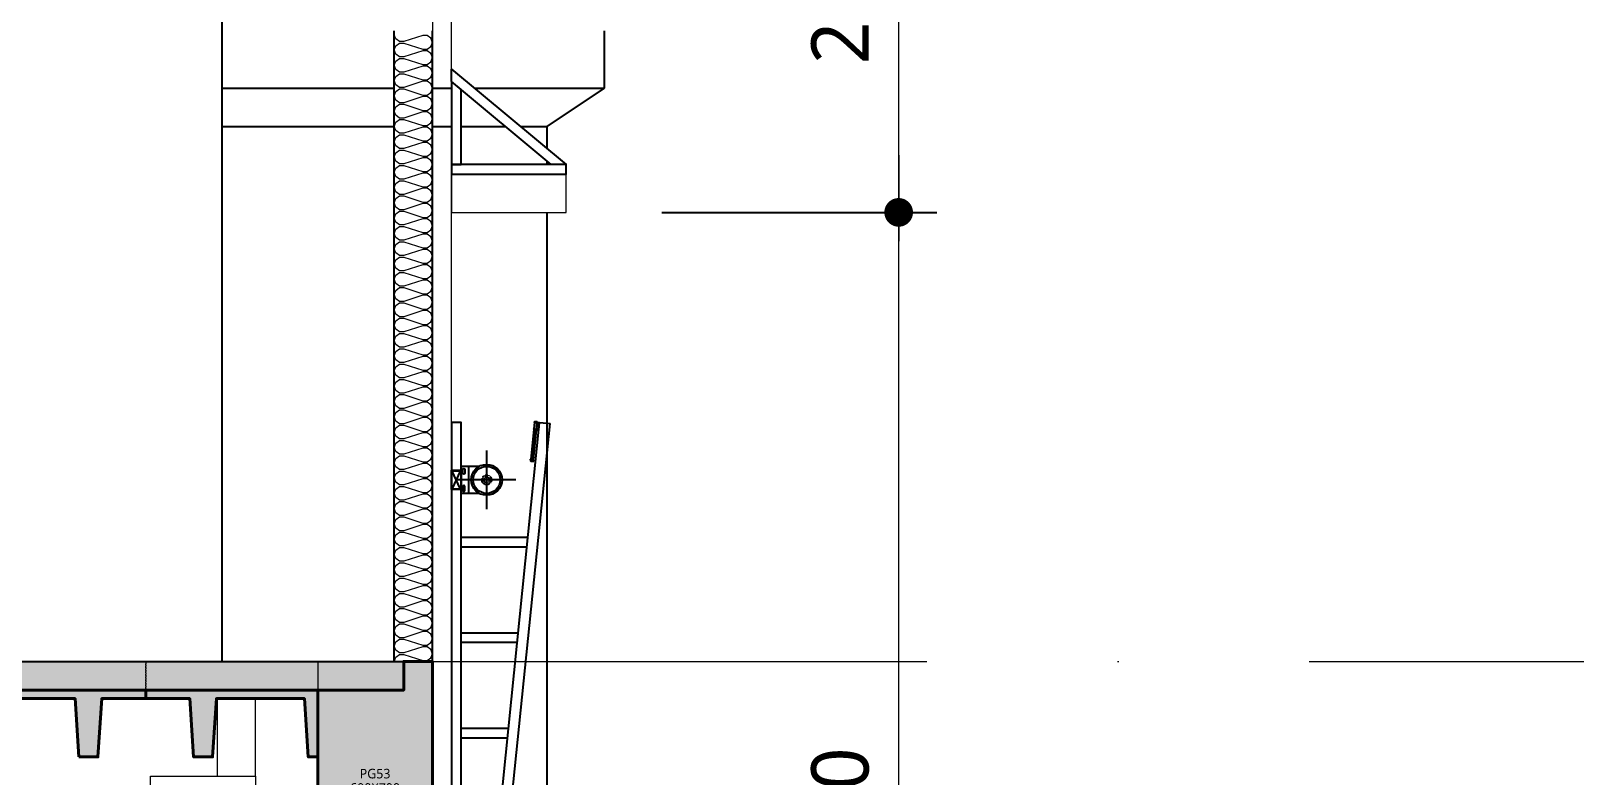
# Model space of a CAD drawing. Header units: millimetres. Extents: x 0 to 420000, y 0 to 297000.
# Drawn here: x 229511 to 237592, y 38099 to 42000 of the extents above; entities that cross this region are included whole.
import ezdxf
from ezdxf.enums import TextEntityAlignment as Align
from ezdxf.xclip import XClip

# ---------------------------------------------------------------- set-up
doc = ezdxf.new("R2010")
doc.units = ezdxf.units.MM
doc.header["$XCLIPFRAME"] = 0
doc.set_wipeout_variables(frame=1)
doc.linetypes.add('CEN', pattern=[62, 60, -1, 0, -1])
doc.linetypes.add('HID', pattern=[2, 1.1, -0.9])
doc.layers.get('Defpoints').update_dxf_attribs({"color": 140})
for name, color, linetype in [('[0]', 255, 'Continuous'), ('A-CONC-SOLD', 253, 'CEN'), ('오버헤드 FR', 1, 'Continuous')]:
    doc.layers.add(name, color=color, linetype=linetype)
for name, color, linetype, lineweight in [('A-AXIS-LINE', 1, 'CEN', 15), ('A-CONC-LIN1', 2, 'Continuous', 40), ('A-CONC-LIN2', 7, 'Continuous', 25), ('A-ELEV-LIN2', 7, 'Continuous', 25), ('A-SECT-LIN1', 4, 'Continuous', 25), ('A-SECT-LIN2', 6, 'Continuous', 20), ('A-WAXM-PANL', 6, 'Continuous', 20), ('A-XXXX-INSL2', 8, 'Continuous', 18), ('A-XXXX-STL', 3, 'Continuous', 25), ('A-XXXX-WAT1', 9, 'HID', 20), ('DJ', 7, 'Continuous', 5)]:
    doc.layers.add(name, color=color, linetype=linetype, lineweight=lineweight)
doc.layers.add('A-XXXX-NPLT', color=144, linetype='Continuous', lineweight=15, plot=False)
doc.styles.add('HY울릉도L', font='')
doc.styles.add('맑은고딕', font='')
doc.styles.get('HY울릉도L').set_extended_font_data('HYwulM')
doc.styles.get('맑은고딕').set_extended_font_data('Malgun Gothic')
doc.dimstyles.new('CDIM', dxfattribs={"dimtxt": 3, "dimasz": 1.5, "dimexe": 2, "dimexo": 1, "dimgap": 1, "dimtad": 1, "dimdec": 0, "dimrnd": 0.5, "dimzin": 0, "dimdsep": 32, "dimlunit": 6, "dimtxsty": 'HY울릉도L', "dimblk1": '_CIDOT', "dimblk2": '_CIDOT', "dimsah": 1, "dimcen": 5.5, "dimclrd": 2, "dimclre": 2, "dimclrt": 7, "dimadec": 0, "dimazin": 0, "dimtfac": 1, "dimtdec": 0, "dimtix": 1, "dimtmove": 2, "dimatfit": 1, "dimldrblk": '_CIDOT', "dimfxl": 1, "dimtolj": 1, "dimtzin": 0, "dimlwd": -1, "dimarcsym": 0})

# ---------------------------------------------------------------- blocks, each defined once
blk = doc.blocks.new('axis(211208)')
at = {"layer": 'A-AXIS-LINE', "ltscale": 1000}
blk.add_line((4631788.1, -426868.7), (4955413.1, -426868.7), dxfattribs=at)
blk = doc.blocks.new('PS51')
at = {"layer": 'A-CONC-SOLD'}
h = blk.add_hatch(color=256, dxfattribs=at)
h.dxf.hatch_style = 1
h.paths.add_polyline_path([(-1200, 150), (1200, 150), (1200, 0), (-1200, 0)])
h = blk.add_hatch(color=256, dxfattribs=at)
h.dxf.hatch_style = 1
h.paths.add_polyline_path([(1200, 0), (-1200, 0), (-1200, -45), (-970, -45), (-950, -350), (-850, -350), (-830, -45), (-370, -45), (-350, -350), (-250, -350), (-230, -45), (230, -45), (250, -350), (350, -350), (370, -45), (830, -45), (850, -350), (950, -350), (970, -45), (1200, -45)])
at = {"layer": 'A-CONC-LIN1', "color": 2}
blk.add_lwpolyline([(-850, -350), (-830, -45), (-370, -45), (-350, -350), (-250, -350), (-230, -45), (230, -45), (250, -350), (350, -350), (370, -45), (830, -45), (850, -350), (950, -350), (970, -45), (1200, -45), (1200, 0), (-1200, 0), (-1200, -45), (-970, -45), (-950, -350)], close=True, dxfattribs=at)
at = {"layer": 'A-CONC-LIN2'}
blk.add_line((1200, 150), (-1200, 150), dxfattribs=at)
at = {"layer": 'A-XXXX-WAT1'}
blk.add_lwpolyline([(-1200, 150), (1200, 150), (1200, 0), (-1200, 0)], close=True, dxfattribs=at)
at = {"layer": 'A-XXXX-NPLT', "style": '맑은고딕'}
blk.add_text('PS51', height=100, dxfattribs=at).set_placement((0, 75), align=Align.MIDDLE)
blk = doc.blocks.new('PG53')
at = {"layer": 'A-CONC-SOLD'}
h = blk.add_hatch(color=256, dxfattribs=at)
h.dxf.hatch_style = 1
h.paths.add_polyline_path([(300, 700), (-300, 700), (-300, 0), (300, 0)])
at = {"layer": 'A-CONC-LIN1', "color": 2}
blk.add_lwpolyline([(-300, 0), (300, 0), (300, 700), (150, 700), (150, 550), (-300, 550)], close=True, dxfattribs=at)
at = {"layer": 'A-CONC-LIN2'}
blk.add_line((-300, 700), (150, 700), dxfattribs=at)
at = {"layer": 'A-XXXX-NPLT'}
blk.add_lwpolyline([(-300, 0), (300, 0), (300, 700), (-300, 700)], close=True, dxfattribs=at)
at = {"layer": 'A-XXXX-NPLT', "style": '맑은고딕'}
for s, p in [('PG53', (0, 112.5)), ('600X700', (0, 37.5))]:
    blk.add_text(s, height=50, dxfattribs=at).set_placement(p, align=Align.MIDDLE)
blk = doc.blocks.new('STOPER')
h = blk.add_hatch()
h.set_pattern_fill('ANSI32', color=4, scale=30, style=0)
h.set_pattern_definition([(45, (-19512.494, -16373.529), (-7.9549513, 7.9549513), []), (45, (-19507.191, -16373.529), (-7.9549513, 7.9549513), [])])
h.paths.add_polyline_path([(-379, 60), (-379, 30), (0, 30), (0, 60)])
for p, q in [((-400, 58), (-400, 32)), ((-390, 68), (-379, 68)), ((-390, 22), (-379, 22)), ((-385, 68), (-385, 22)), ((-385, 60), (-385, 30)), ((-379, 68), (-379, 22)), ((-379, 60), (0, 60)), ((-379, 30), (0, 30)), ((0, 65), (0, 0)), ((0, 65), (5, 65)), ((0, 5), (90, 5)), ((5, 65), (5, 5)), ((5, 60), (85, 60)), ((5, 30), (85, 30)), ((85, 65), (85, 5)), ((85, 65), (90, 65)), ((90, 65), (90, 0)), ((90, 60), (100, 60)), ((90, 30), (100, 30)), ((100, 60), (100, 30)), ((0, 0), (90, 0))]:
    blk.add_line(p, q)
for centre, start, end in [((-390, 58), 90, 180), ((-390, 32), 180, 270)]:
    blk.add_arc(centre, 10, start, end)
blk = doc.blocks.new('OHD-2(단)2500')
for p, q in [((-4, 2746, -14.1), (-46, 2654, -14.1)), ((-4, 2654, -14.1), (-46, 2746, -14.1))]:
    blk.add_line(p, q)
at = {"color": 2, "elevation": -7}
blk.add_lwpolyline([(93.8, 2770), (39.9, 2770, 0.267949), (39.4, 2769.8, -0.57735), (38.6, 2769.8, 0.267949), (38.1, 2770), (5, 2770, 0.414214), (0, 2765), (0, 2635, 0.414214), (5, 2630), (38.1, 2630, 0.267949), (38.6, 2630.3, -0.57735), (39.4, 2630.3, 0.267949), (39.9, 2630), (93.8, 2630)], format="xyb", dxfattribs=at)
at = {"color": 2, "elevation": 7}
for points in [[(9, 2735), (9, 2755, -1), (19, 2755), (19, 2735, -1)], [(9, 2645, 1), (19, 2645), (19, 2665, 1), (9, 2665)]]:
    blk.add_lwpolyline(points, format="xyb", close=True, dxfattribs=at)
at = {"color": 2, "elevation": -7}
blk.add_lwpolyline([(39, 2770), (39, 2630)], dxfattribs=at)
for radius in [80.7, 70.7]:
    blk.add_circle((134, 2700, -7), radius)
at = {"color": 2, "linetype": 'HID', "ltscale": 0.1}
blk.add_circle((134, 2700, -7), 25, dxfattribs=at)
at = {"linetype": 'HID', "ltscale": 0.1}
blk.add_circle((134, 2700, -7), 15, dxfattribs=at)
at = {"layer": '[0]', "color": 4}
for p, q in [((106, 0), (411, 3000, -17.6)), ((160.7, -5.6), (465.7, 2994.4, -17.6)), ((411, 3000, -17.6), (465.7, 2994.4, -17.6)), ((0, 2400, -14.1), (350, 2400, -14.1)), ((0, 2350, -14.1), (344.9, 2350, -14.1)), ((0, 1900, -14.1), (299.2, 1900, -14.1)), ((0, 1850, -14.1), (294.1, 1850, -14.1)), ((0, 1400, -14.1), (248.3, 1400, -14.1)), ((0, 1350, -14.1), (243.3, 1350, -14.1))]:
    blk.add_line(p, q, dxfattribs=at)
at = {"layer": '오버헤드 FR'}
for points in [[(-50, 100), (0, 100), (0, 3000), (-50, 3000)], [(0, 2650), (-50, 2650), (-50, 2750), (0, 2750)]]:
    blk.add_lwpolyline(points, close=True, dxfattribs=at)
at = {"layer": '오버헤드 FR', "elevation": -7}
for points in [[(134, 2853.2), (134, 2546.8)], [(287.2, 2700), (-19.2, 2700)]]:
    blk.add_lwpolyline(points, dxfattribs=at)
at = {"layer": '오버헤드 FR'}
blk.add_lwpolyline([(-4, 2652), (-46, 2652, -0.414214), (-48, 2654), (-48, 2746, -0.414214), (-46, 2748), (-4, 2748, -0.414214), (-2, 2746), (-2, 2654, -0.414214)], format="xyb", close=True, dxfattribs=at)
at = {"color": 4, "xscale": 0.4199999959036868, "yscale": 0.4200000062584877, "zscale": 0.4199999959036868, "rotation": 84.19487505667935}
blk.add_blockref('STOPER', (407.2, 2962.4, -17.6), dxfattribs=at)
blk = doc.blocks.new('오버헤드도어(저온3)(211208)')
at = {"layer": 'A-WAXM-PANL'}
blk.add_lwpolyline([(600, 9200), (600, 2600), (700, 2600), (700, 9200)], dxfattribs=at)
blk.add_blockref('OHD-2(단)2500', (750, 2500))
blk = doc.blocks.new('냉동층(220321)')
at = {"layer": 'A-ELEV-LIN2'}
for p, q in [((4800823.8, -406868.7), (4800823.8, -403168.7)), ((4802823.8, -403868.7), (4802823.8, -403568.7)), ((4800823.8, -403868.7), (4801723.8, -403868.7)), ((4801923.8, -403868.7), (4802823.8, -403868.7)), ((4802523.8, -404068.7), (4802823.8, -403868.7)), ((4800823.8, -404068.7), (4801723.8, -404068.7)), ((4801923.8, -404068.7), (4802523.8, -404068.7)), ((4802523.8, -411118.7), (4802523.8, -404068.7))]:
    blk.add_line(p, q, dxfattribs=at)
at = {"layer": 'A-SECT-LIN1'}
for p, q in [((4801723.8, -406868.7), (4801723.8, -403568.7)), ((4801923.8, -406868.7), (4801923.8, -403568.7))]:
    blk.add_line(p, q, dxfattribs=at)
at = {"layer": 'A-SECT-LIN2'}
for points in [[(4800798.8, -407468.7), (4800798.8, -407063.7)], [(4800998.8, -407468.7), (4800998.8, -407063.7)]]:
    blk.add_lwpolyline(points, dxfattribs=at)
at = {"layer": 'A-XXXX-INSL2'}
blk.add_lwpolyline([(4801723.8, -406868.7), (4801731.8, -406846.7), (4801751.8, -406832.7), (4801773.8, -406832.7), (4801873.8, -406864.7), (4801895.8, -406864.7), (4801915.8, -406850.7), (4801923.8, -406828.7), (4801915.8, -406806.7), (4801895.8, -406792.7), (4801873.8, -406792.7), (4801773.8, -406824.7), (4801751.8, -406824.7), (4801731.8, -406810.7), (4801723.8, -406788.7), (4801731.8, -406766.7), (4801751.8, -406752.7), (4801773.8, -406752.7), (4801873.8, -406784.7), (4801895.8, -406784.7), (4801915.8, -406770.7), (4801923.8, -406748.7), (4801915.8, -406726.7), (4801895.8, -406712.7), (4801873.8, -406712.7), (4801773.8, -406744.7), (4801751.8, -406744.7), (4801731.8, -406730.7), (4801723.8, -406708.7), (4801731.8, -406686.7), (4801751.8, -406672.7), (4801773.8, -406672.7), (4801873.8, -406704.7), (4801895.8, -406704.7), (4801915.8, -406690.7), (4801923.8, -406668.7), (4801915.8, -406646.7), (4801895.8, -406632.7), (4801873.8, -406632.7), (4801773.8, -406664.7), (4801751.8, -406664.7), (4801731.8, -406650.7), (4801723.8, -406628.7), (4801731.8, -406606.7), (4801751.8, -406592.7), (4801773.8, -406592.7), (4801873.8, -406624.7), (4801895.8, -406624.7), (4801915.8, -406610.7), (4801923.8, -406588.7), (4801915.8, -406566.7), (4801895.8, -406552.7), (4801873.8, -406552.7), (4801773.8, -406584.7), (4801751.8, -406584.7), (4801731.8, -406570.7), (4801723.8, -406548.7), (4801731.8, -406526.7), (4801751.8, -406512.7), (4801773.8, -406512.7), (4801873.8, -406544.7), (4801895.8, -406544.7), (4801915.8, -406530.7), (4801923.8, -406508.7), (4801915.8, -406486.7), (4801895.8, -406472.7), (4801873.8, -406472.7), (4801773.8, -406504.7), (4801751.8, -406504.7), (4801731.8, -406490.7), (4801723.8, -406468.7), (4801731.8, -406446.7), (4801751.8, -406432.7), (4801773.8, -406432.7), (4801873.8, -406464.7), (4801895.8, -406464.7), (4801915.8, -406450.7), (4801923.8, -406428.7), (4801915.8, -406406.7), (4801895.8, -406392.7), (4801873.8, -406392.7), (4801773.8, -406424.7), (4801751.8, -406424.7), (4801731.8, -406410.7), (4801723.8, -406388.7), (4801731.8, -406366.7), (4801751.8, -406352.7), (4801773.8, -406352.7), (4801873.8, -406384.7), (4801895.8, -406384.7), (4801915.8, -406370.7), (4801923.8, -406348.7), (4801915.8, -406326.7), (4801895.8, -406312.7), (4801873.8, -406312.7), (4801773.8, -406344.7), (4801751.8, -406344.7), (4801731.8, -406330.7), (4801723.8, -406308.7), (4801731.8, -406286.7), (4801751.8, -406272.7), (4801773.8, -406272.7), (4801873.8, -406304.7), (4801895.8, -406304.7), (4801915.8, -406290.7), (4801923.8, -406268.7), (4801915.8, -406246.7), (4801895.8, -406232.7), (4801873.8, -406232.7), (4801773.8, -406264.7), (4801751.8, -406264.7), (4801731.8, -406250.7), (4801723.8, -406228.7), (4801731.8, -406206.7), (4801751.8, -406192.7), (4801773.8, -406192.7), (4801873.8, -406224.7), (4801895.8, -406224.7), (4801915.8, -406210.7), (4801923.8, -406188.7), (4801915.8, -406166.7), (4801895.8, -406152.7), (4801873.8, -406152.7), (4801773.8, -406184.7), (4801751.8, -406184.7), (4801731.8, -406170.7), (4801723.8, -406148.7), (4801731.8, -406126.7), (4801751.8, -406112.7), (4801773.8, -406112.7), (4801873.8, -406144.7), (4801895.8, -406144.7), (4801915.8, -406130.7), (4801923.8, -406108.7), (4801915.8, -406086.7), (4801895.8, -406072.7), (4801873.8, -406072.7), (4801773.8, -406104.7), (4801751.8, -406104.7), (4801731.8, -406090.7), (4801723.8, -406068.7), (4801731.8, -406046.7), (4801751.8, -406032.7), (4801773.8, -406032.7), (4801873.8, -406064.7), (4801895.8, -406064.7), (4801915.8, -406050.7), (4801923.8, -406028.7), (4801915.8, -406006.7), (4801895.8, -405992.7), (4801873.8, -405992.7), (4801773.8, -406024.7), (4801751.8, -406024.7), (4801731.8, -406010.7), (4801723.8, -405988.7), (4801731.8, -405966.7), (4801751.8, -405952.7), (4801773.8, -405952.7), (4801873.8, -405984.7), (4801895.8, -405984.7), (4801915.8, -405970.7), (4801923.8, -405948.7), (4801915.8, -405926.7), (4801895.8, -405912.7), (4801873.8, -405912.7), (4801773.8, -405944.7), (4801751.8, -405944.7), (4801731.8, -405930.7), (4801723.8, -405908.7), (4801731.8, -405886.7), (4801751.8, -405872.7), (4801773.8, -405872.7), (4801873.8, -405904.7), (4801895.8, -405904.7), (4801915.8, -405890.7), (4801923.8, -405868.7), (4801915.8, -405846.7), (4801895.8, -405832.7), (4801873.8, -405832.7), (4801773.8, -405864.7), (4801751.8, -405864.7), (4801731.8, -405850.7), (4801723.8, -405828.7), (4801731.8, -405806.7), (4801751.8, -405792.7), (4801773.8, -405792.7), (4801873.8, -405824.7), (4801895.8, -405824.7), (4801915.8, -405810.7), (4801923.8, -405788.7), (4801915.8, -405766.7), (4801895.8, -405752.7), (4801873.8, -405752.7), (4801773.8, -405784.7), (4801751.8, -405784.7), (4801731.8, -405770.7), (4801723.8, -405748.7), (4801731.8, -405726.7), (4801751.8, -405712.7), (4801773.8, -405712.7), (4801873.8, -405744.7), (4801895.8, -405744.7), (4801915.8, -405730.7), (4801923.8, -405708.7), (4801915.8, -405686.7), (4801895.8, -405672.7), (4801873.8, -405672.7), (4801773.8, -405704.7), (4801751.8, -405704.7), (4801731.8, -405690.7), (4801723.8, -405668.7), (4801731.8, -405646.7), (4801751.8, -405632.7), (4801773.8, -405632.7), (4801873.8, -405664.7), (4801895.8, -405664.7), (4801915.8, -405650.7), (4801923.8, -405628.7), (4801915.8, -405606.7), (4801895.8, -405592.7), (4801873.8, -405592.7), (4801773.8, -405624.7), (4801751.8, -405624.7), (4801731.8, -405610.7), (4801723.8, -405588.7), (4801731.8, -405566.7), (4801751.8, -405552.7), (4801773.8, -405552.7), (4801873.8, -405584.7), (4801895.8, -405584.7), (4801915.8, -405570.7), (4801923.8, -405548.7), (4801915.8, -405526.7), (4801895.8, -405512.7), (4801873.8, -405512.7), (4801773.8, -405544.7), (4801751.8, -405544.7), (4801731.8, -405530.7), (4801723.8, -405508.7), (4801731.8, -405486.7), (4801751.8, -405472.7), (4801773.8, -405472.7), (4801873.8, -405504.7), (4801895.8, -405504.7), (4801915.8, -405490.7), (4801923.8, -405468.7), (4801915.8, -405446.7), (4801895.8, -405432.7), (4801873.8, -405432.7), (4801773.8, -405464.7), (4801751.8, -405464.7), (4801731.8, -405450.7), (4801723.8, -405428.7), (4801731.8, -405406.7), (4801751.8, -405392.7), (4801773.8, -405392.7), (4801873.8, -405424.7), (4801895.8, -405424.7), (4801915.8, -405410.7), (4801923.8, -405388.7), (4801915.8, -405366.7), (4801895.8, -405352.7), (4801873.8, -405352.7), (4801773.8, -405384.7), (4801751.8, -405384.7), (4801731.8, -405370.7), (4801723.8, -405348.7), (4801731.8, -405326.7), (4801751.8, -405312.7), (4801773.8, -405312.7), (4801873.8, -405344.7), (4801895.8, -405344.7), (4801915.8, -405330.7), (4801923.8, -405308.7), (4801915.8, -405286.7), (4801895.8, -405272.7), (4801873.8, -405272.7), (4801773.8, -405304.7), (4801751.8, -405304.7), (4801731.8, -405290.7), (4801723.8, -405268.7), (4801731.8, -405246.7), (4801751.8, -405232.7), (4801773.8, -405232.7), (4801873.8, -405264.7), (4801895.8, -405264.7), (4801915.8, -405250.7), (4801923.8, -405228.7), (4801915.8, -405206.7), (4801895.8, -405192.7), (4801873.8, -405192.7), (4801773.8, -405224.7), (4801751.8, -405224.7), (4801731.8, -405210.7), (4801723.8, -405188.7), (4801731.8, -405166.7), (4801751.8, -405152.7), (4801773.8, -405152.7), (4801873.8, -405184.7), (4801895.8, -405184.7), (4801915.8, -405170.7), (4801923.8, -405148.7), (4801915.8, -405126.7), (4801895.8, -405112.7), (4801873.8, -405112.7), (4801773.8, -405144.7), (4801751.8, -405144.7), (4801731.8, -405130.7), (4801723.8, -405108.7), (4801731.8, -405086.7), (4801751.8, -405072.7), (4801773.8, -405072.7), (4801873.8, -405104.7), (4801895.8, -405104.7), (4801915.8, -405090.7), (4801923.8, -405068.7), (4801915.8, -405046.7), (4801895.8, -405032.7), (4801873.8, -405032.7), (4801773.8, -405064.7), (4801751.8, -405064.7), (4801731.8, -405050.7), (4801723.8, -405028.7), (4801731.8, -405006.7), (4801751.8, -404992.7), (4801773.8, -404992.7), (4801873.8, -405024.7), (4801895.8, -405024.7), (4801915.8, -405010.7), (4801923.8, -404988.7), (4801915.8, -404966.7), (4801895.8, -404952.7), (4801873.8, -404952.7), (4801773.8, -404984.7), (4801751.8, -404984.7), (4801731.8, -404970.7), (4801723.8, -404948.7), (4801731.8, -404926.7), (4801751.8, -404912.7), (4801773.8, -404912.7), (4801873.8, -404944.7), (4801895.8, -404944.7), (4801915.8, -404930.7), (4801923.8, -404908.7), (4801915.8, -404886.7), (4801895.8, -404872.7), (4801873.8, -404872.7), (4801773.8, -404904.7), (4801751.8, -404904.7), (4801731.8, -404890.7), (4801723.8, -404868.7), (4801731.8, -404846.7), (4801751.8, -404832.7), (4801773.8, -404832.7), (4801873.8, -404864.7), (4801895.8, -404864.7), (4801915.8, -404850.7), (4801923.8, -404828.7), (4801915.8, -404806.7), (4801895.8, -404792.7), (4801873.8, -404792.7), (4801773.8, -404824.7), (4801751.8, -404824.7), (4801731.8, -404810.7), (4801723.8, -404788.7), (4801731.8, -404766.7), (4801751.8, -404752.7), (4801773.8, -404752.7), (4801873.8, -404784.7), (4801895.8, -404784.7), (4801915.8, -404770.7), (4801923.8, -404748.7), (4801915.8, -404726.7), (4801895.8, -404712.7), (4801873.8, -404712.7), (4801773.8, -404744.7), (4801751.8, -404744.7), (4801731.8, -404730.7), (4801723.8, -404708.7), (4801731.8, -404686.7), (4801751.8, -404672.7), (4801773.8, -404672.7), (4801873.8, -404704.7), (4801895.8, -404704.7), (4801915.8, -404690.7), (4801923.8, -404668.7), (4801915.8, -404646.7), (4801895.8, -404632.7), (4801873.8, -404632.7), (4801773.8, -404664.7), (4801751.8, -404664.7), (4801731.8, -404650.7), (4801723.8, -404628.7), (4801731.8, -404606.7), (4801751.8, -404592.7), (4801773.8, -404592.7), (4801873.8, -404624.7), (4801895.8, -404624.7), (4801915.8, -404610.7), (4801923.8, -404588.7), (4801915.8, -404566.7), (4801895.8, -404552.7), (4801873.8, -404552.7), (4801773.8, -404584.7), (4801751.8, -404584.7), (4801731.8, -404570.7), (4801723.8, -404548.7), (4801731.8, -404526.7), (4801751.8, -404512.7), (4801773.8, -404512.7), (4801873.8, -404544.7), (4801895.8, -404544.7), (4801915.8, -404530.7), (4801923.8, -404508.7), (4801915.8, -404486.7), (4801895.8, -404472.7), (4801873.8, -404472.7), (4801773.8, -404504.7), (4801751.8, -404504.7), (4801731.8, -404490.7), (4801723.8, -404468.7), (4801731.8, -404446.7), (4801751.8, -404432.7), (4801773.8, -404432.7), (4801873.8, -404464.7), (4801895.8, -404464.7), (4801915.8, -404450.7), (4801923.8, -404428.7), (4801915.8, -404406.7), (4801895.8, -404392.7), (4801873.8, -404392.7), (4801773.8, -404424.7), (4801751.8, -404424.7), (4801731.8, -404410.7), (4801723.8, -404388.7), (4801731.8, -404366.7), (4801751.8, -404352.7), (4801773.8, -404352.7), (4801873.8, -404384.7), (4801895.8, -404384.7), (4801915.8, -404370.7), (4801923.8, -404348.7), (4801915.8, -404326.7), (4801895.8, -404312.7), (4801873.8, -404312.7), (4801773.8, -404344.7), (4801751.8, -404344.7), (4801731.8, -404330.7), (4801723.8, -404308.7), (4801731.8, -404286.7), (4801751.8, -404272.7), (4801773.8, -404272.7), (4801873.8, -404304.7), (4801895.8, -404304.7), (4801915.8, -404290.7), (4801923.8, -404268.7), (4801915.8, -404246.7), (4801895.8, -404232.7), (4801873.8, -404232.7), (4801773.8, -404264.7), (4801751.8, -404264.7), (4801731.8, -404250.7), (4801723.8, -404228.7), (4801731.8, -404206.7), (4801751.8, -404192.7), (4801773.8, -404192.7), (4801873.8, -404224.7), (4801895.8, -404224.7), (4801915.8, -404210.7), (4801923.8, -404188.7), (4801915.8, -404166.7), (4801895.8, -404152.7), (4801873.8, -404152.7), (4801773.8, -404184.7), (4801751.8, -404184.7), (4801731.8, -404170.7), (4801723.8, -404148.7), (4801731.8, -404126.7), (4801751.8, -404112.7), (4801773.8, -404112.7), (4801873.8, -404144.7), (4801895.8, -404144.7), (4801915.8, -404130.7), (4801923.8, -404108.7), (4801915.8, -404086.7), (4801895.8, -404072.7), (4801873.8, -404072.7), (4801773.8, -404104.7), (4801751.8, -404104.7), (4801731.8, -404090.7), (4801723.8, -404068.7), (4801731.8, -404046.7), (4801751.8, -404032.7), (4801773.8, -404032.7), (4801873.8, -404064.7), (4801895.8, -404064.7), (4801915.8, -404050.7), (4801923.8, -404028.7), (4801915.8, -404006.7), (4801895.8, -403992.7), (4801873.8, -403992.7), (4801773.8, -404024.7), (4801751.8, -404024.7), (4801731.8, -404010.7), (4801723.8, -403988.7), (4801731.8, -403966.7), (4801751.8, -403952.7), (4801773.8, -403952.7), (4801873.8, -403984.7), (4801895.8, -403984.7), (4801915.8, -403970.7), (4801923.8, -403948.7), (4801915.8, -403926.7), (4801895.8, -403912.7), (4801873.8, -403912.7), (4801773.8, -403944.7), (4801751.8, -403944.7), (4801731.8, -403930.7), (4801723.8, -403908.7), (4801731.8, -403886.7), (4801751.8, -403872.7), (4801773.8, -403872.7), (4801873.8, -403904.7), (4801895.8, -403904.7), (4801915.8, -403890.7), (4801923.8, -403868.7), (4801915.8, -403846.7), (4801895.8, -403832.7), (4801873.8, -403832.7), (4801773.8, -403864.7), (4801751.8, -403864.7), (4801731.8, -403850.7), (4801723.8, -403828.7), (4801731.8, -403806.7), (4801751.8, -403792.7), (4801773.8, -403792.7), (4801873.8, -403824.7), (4801895.8, -403824.7), (4801915.8, -403810.7), (4801923.8, -403788.7), (4801915.8, -403766.7), (4801895.8, -403752.7), (4801873.8, -403752.7), (4801773.8, -403784.7), (4801751.8, -403784.7), (4801731.8, -403770.7), (4801723.8, -403748.7), (4801731.8, -403726.7), (4801751.8, -403712.7), (4801773.8, -403712.7), (4801873.8, -403744.7), (4801895.8, -403744.7), (4801915.8, -403730.7), (4801923.8, -403708.7), (4801915.8, -403686.7), (4801895.8, -403672.7), (4801873.8, -403672.7), (4801773.8, -403704.7), (4801751.8, -403704.7), (4801731.8, -403690.7), (4801723.8, -403668.7), (4801731.8, -403646.7), (4801751.8, -403632.7), (4801773.8, -403632.7), (4801873.8, -403664.7), (4801895.8, -403664.7), (4801915.8, -403650.7), (4801923.8, -403628.7), (4801915.8, -403606.7), (4801895.8, -403592.7), (4801873.8, -403592.7), (4801773.8, -403624.7), (4801751.8, -403624.7), (4801731.8, -403610.7), (4801723.8, -403588.7)], dxfattribs=at)
at = {"layer": 'DJ', "color": 4}
blk.add_lwpolyline([(4800448.8, -407523.7), (4800448.8, -407468.7), (4800998.8, -407468.7), (4800998.8, -407868.7)], dxfattribs=at)
for name, p in [('오버헤드도어(저온3)(211208)', (4801323.8, -411118.7)), ('PG53', (4801623.8, -407568.7))]:
    blk.add_blockref(name, p)
at = {"xscale": -1}
blk.add_blockref('PS51', (4799223.8, -407018.7), dxfattribs=at)
ref = blk.add_blockref('PS51', (4801623.8, -407018.7), dxfattribs=dict(xscale=-1))
XClip(ref).set_block_clipping_path([(300, -350), (1200, 150)])
blk = doc.blocks.new('가림막(210906)')
blk.add_wipeout([(0, 750), (-600, 250), (-521.9, 250), (0, 684.9)])
blk.add_wipeout([(0, 200), (-600, 200), (-600, 250), (0, 250)])
for points in [[(-50, 250), (-50, 643.2), (0, 684.9), (0, 250)], [(0, 0), (-600, 0), (-600, 200), (0, 200)]]:
    blk.add_wipeout(points)
at = {"layer": 'A-WAXM-PANL'}
blk.add_lwpolyline([(0, 0), (-600, 0), (-600, 200), (0, 200)], close=True, dxfattribs=at)
at = {"layer": 'A-XXXX-STL'}
for points in [[(0, 750), (-600, 250), (-521.9, 250), (0, 684.9)], [(-50, 250), (-50, 643.2), (0, 684.9), (0, 250)], [(0, 200), (-600, 200), (-600, 250), (0, 250)]]:
    blk.add_lwpolyline(points, close=True, dxfattribs=at)
blk = doc.blocks.new('_CIDOT')
at = {"color": 0, "linetype": 'ByBlock'}
blk.add_line((2, 0), (-1, 0), dxfattribs=at)
at = {"color": 0, "linetype": 'ByBlock', "const_width": 0.5}
blk.add_lwpolyline([(-0.25, 0, 1), (0.25, 0, 1)], format="xyb", close=True, dxfattribs=at)
blk = doc.blocks.new('*D171')
at = {"layer": 'A-XXXX-NPLT', "lineweight": -2, "transparency": 16777216}
for p, q in [((232812.5, 41050), (234252.5, 41050)), ((232812.5, 34450), (234252.5, 34450))]:
    blk.add_line(p, q, dxfattribs=at)
at = {"layer": 'A-XXXX-NPLT', "transparency": 16777216}
blk.add_line((234052.5, 34600), (234052.5, 40900), dxfattribs=at)
at = {"layer": 'Defpoints', "color": 0, "transparency": 16777216}
for p in [(232712.5, 41050), (234052.5, 41050), (232712.5, 34450)]:
    blk.add_point(p, dxfattribs=at)
at = {"layer": 'A-XXXX-NPLT', "transparency": 16777216, "xscale": 150, "yscale": 150, "zscale": 150}
for p, rotation in [((234052.5, 41050), 90), ((234052.5, 34450), 270)]:
    blk.add_blockref('_CIDOT', p, dxfattribs=dict(at, rotation=rotation))
at = {"layer": 'A-XXXX-NPLT', "color": 3, "transparency": 16777216, "insert": (233772.3, 37750), "char_height": 300, "attachment_point": 5, "rotation": 90, "style": '맑은고딕'}
blk.add_mtext('\\A1;6,600', dxfattribs=at)
blk = doc.blocks.new('*D172')
at = {"layer": 'A-XXXX-NPLT', "lineweight": -2, "transparency": 16777216}
for p, q in [((232812.5, 43600), (234252.5, 43600)), ((232812.5, 41050), (234252.5, 41050))]:
    blk.add_line(p, q, dxfattribs=at)
at = {"layer": 'A-XXXX-NPLT', "transparency": 16777216}
blk.add_line((234052.5, 41200), (234052.5, 43450), dxfattribs=at)
at = {"layer": 'Defpoints', "color": 0, "transparency": 16777216}
for p in [(232712.5, 43600), (234052.5, 43600), (232712.5, 41050)]:
    blk.add_point(p, dxfattribs=at)
at = {"layer": 'A-XXXX-NPLT', "transparency": 16777216, "xscale": 150, "yscale": 150, "zscale": 150}
for p, rotation in [((234052.5, 43600), 90), ((234052.5, 41050), 270)]:
    blk.add_blockref('_CIDOT', p, dxfattribs=dict(at, rotation=rotation))
at = {"layer": 'A-XXXX-NPLT', "color": 3, "transparency": 16777216, "insert": (233772.3, 42325), "char_height": 300, "attachment_point": 5, "rotation": 90, "style": '맑은고딕'}
blk.add_mtext('\\A1;2,550', dxfattribs=at)

msp = doc.modelspace()

# ---------------------------------------------------------------- block references
msp.add_blockref('냉동층(220321)', (-4570311.3, 445568.7))
at = {"layer": 'A-AXIS-LINE'}
msp.add_blockref('axis(211208)', (-4581588.1, 465568.7), dxfattribs=at)

# ---------------------------------------------------------------- dimensions: what is measured, and where the dimension line sits
at = {"layer": 'A-XXXX-NPLT'}
for p1, p2, picture, middle in [((232712.5, 41050), (232712.5, 43600), '*D172', (233772.3, 42325)), ((232712.5, 34450), (232712.5, 41050), '*D171', (233772.3, 37750))]:
    dim = msp.add_aligned_dim(p1=p1, p2=p2, distance=-1340, dimstyle='CDIM', override={"dimscale": 100, "dimtxsty": '맑은고딕', "dimclrd": 256, "dimclre": 256, "dimclrt": 3}, dxfattribs=at)
    dim.commit()
    dim.dimension.update_dxf_attribs({"geometry": picture, "text_midpoint": middle})

# ---------------------------------------------------------------- next in the draw order: block references
at = {"xscale": -1}
msp.add_blockref('가림막(210906)', (231712.5, 41050), dxfattribs=at)

doc.saveas('drawing.dxf')
